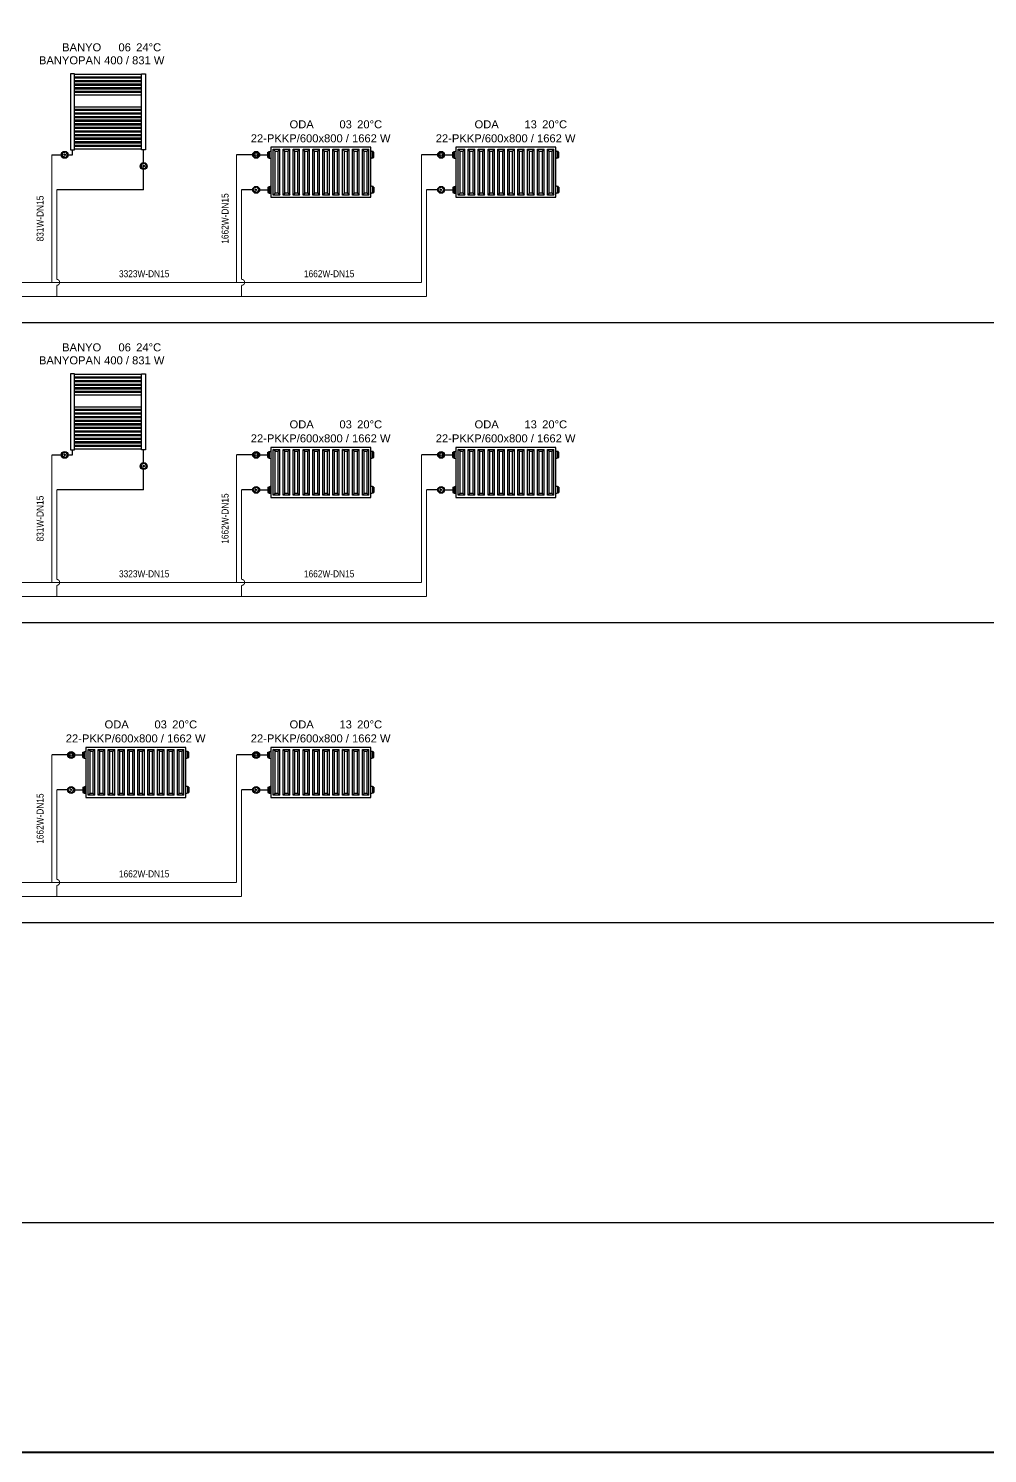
# Model space of a CAD drawing. Header units: centimetres. Extents: x -61 to 10101, y -10239 to 1521.
# Drawn here: x 2192 to 3151, y -4431 to -3006 of the extents above; entities that cross this region are included whole.
import ezdxf
from ezdxf.enums import TextEntityAlignment as Align

# ---------------------------------------------------------------- set-up
doc = ezdxf.new("R2010")
doc.units = ezdxf.units.CM
doc.linetypes.add('DASHED', pattern=[1.524, 1.27, -0.254])
doc.linetypes.add('ISITMA DONUS HATTI', pattern=[1.66, 1.57, -0.02, -0.07])
for name, color, linetype in [('MTY-ISITMA-DONUS-BORU', 30, 'ISITMA DONUS HATTI'), ('MTY-ISITMA-GIDIS-BORU', 10, 'Continuous'), ('MTY-RADYATÖR', 2, 'Continuous'), ('ROTAS-ISITMA-CAP', 41, 'Continuous'), ('ROTAS-ISITMA-DONUS', 30, 'DASHED'), ('ROTAS-ISITMA-GIDIS', 10, 'Continuous'), ('ROTAS-KAT-BANDI', 8, 'Continuous'), ('ROTAS-MASKE', 7, 'Continuous'), ('ROTAS-PAFTA', 7, 'Continuous'), ('ROTAS-RADYATOR', 2, 'Continuous')]:
    doc.layers.add(name, color=color, linetype=linetype)
doc.styles.add('MTYCAPLT', font='arial.ttf', dxfattribs={"width": 0.65, "height": 1})
doc.styles.add('ROTAS', font='arial.ttf')

# ---------------------------------------------------------------- blocks, each defined once
blk = doc.blocks.new('MTY-RADYATOR KOLON')
at = {"layer": 'MTY-ISITMA-DONUS-BORU'}
for p, q in [((11, 22.5), (0, 22.5)), ((17.9, 22.5), (26.3, 22.5))]:
    blk.add_line(p, q, dxfattribs=at)
at = {"layer": 'MTY-ISITMA-GIDIS-BORU'}
for p, q in [((11, 57.5), (-5, 57.5)), ((17.9, 57.5), (26.3, 57.5))]:
    blk.add_line(p, q, dxfattribs=at)
at = {"layer": 'MTY-RADYATÖR', "color": 15}
for p, q in [((11.7, 57.5), (12.5, 57.5)), ((12.3, 58.4), (11.9, 58.5)), ((12.8, 59.1), (12.5, 59.4)), ((13.4, 60), (13.6, 59.6)), ((14.5, 60.2), (14.5, 59.4)), ((15.5, 60), (15.3, 59.6)), ((16.1, 59.1), (16.4, 59.4)), ((17.2, 57.5), (16.4, 57.5)), ((16.6, 58.4), (17, 58.5)), ((26.3, 60.2), (27.2, 60.2)), ((26.3, 58.8), (26.3, 60.2)), ((26.3, 58.8), (27.2, 58.8)), ((26.3, 56.2), (26.3, 58.8)), ((27.2, 60.2), (27.2, 60.7)), ((27.2, 60.7), (27.8, 60.7)), ((27.2, 58.8), (27.2, 60.2)), ((27.2, 56.2), (27.2, 58.8)), ((27.8, 60.9), (28.8, 61)), ((27.8, 60.7), (27.8, 60.9)), ((27.8, 54.3), (27.8, 60.7)), ((31.6, 17.2), (31.6, 63)), ((31.6, 63), (38.2, 63)), ((33.4, 61.3), (31.6, 63)), ((33.4, 19), (33.4, 61.3)), ((33.4, 61.3), (36.5, 61.3)), ((36.5, 61.3), (38.2, 63)), ((36.5, 19), (36.5, 61.3)), ((38.2, 17.2), (38.2, 63)), ((41.5, 17.2), (41.5, 63)), ((43.3, 61.3), (41.5, 63)), ((41.5, 63), (48.1, 63)), ((43.3, 19), (43.3, 61.3)), ((43.3, 61.3), (46.4, 61.3)), ((46.4, 61.3), (48.1, 63)), ((46.4, 19), (46.4, 61.3)), ((48.1, 17.2), (48.1, 63)), ((51.5, 17.2), (51.5, 63)), ((53.2, 61.3), (51.5, 63)), ((51.5, 63), (58, 63)), ((53.2, 19), (53.2, 61.3)), ((53.2, 61.3), (56.3, 61.3)), ((56.3, 61.3), (58, 63)), ((56.3, 19), (56.3, 61.3)), ((58, 17.2), (58, 63)), ((61.4, 17.2), (61.4, 63)), ((61.4, 63), (67.9, 63)), ((63.1, 61.3), (61.4, 63)), ((63.1, 19), (63.1, 61.3)), ((63.1, 61.3), (66.2, 61.3)), ((66.2, 61.3), (67.9, 63)), ((66.2, 19), (66.2, 61.3)), ((67.9, 17.2), (67.9, 63)), ((71.3, 17.2), (71.3, 63)), ((71.3, 63), (77.8, 63)), ((73, 61.3), (71.3, 63)), ((73, 19), (73, 61.3)), ((73, 61.3), (76.1, 61.3)), ((76.1, 61.3), (77.8, 63)), ((76.1, 19), (76.1, 61.3)), ((77.8, 17.2), (77.8, 63)), ((81.2, 17.2), (81.2, 63)), ((81.2, 63), (87.7, 63)), ((82.9, 61.3), (81.2, 63)), ((82.9, 19), (82.9, 61.3)), ((82.9, 61.3), (86, 61.3)), ((86, 61.3), (87.7, 63)), ((86, 19), (86, 61.3)), ((87.7, 17.2), (87.7, 63)), ((91.1, 17.2), (91.1, 63)), ((91.1, 63), (97.6, 63)), ((92.8, 61.3), (91.1, 63)), ((92.8, 19), (92.8, 61.3)), ((92.8, 61.3), (95.9, 61.3)), ((95.9, 61.3), (97.6, 63)), ((95.9, 19), (95.9, 61.3)), ((97.6, 17.2), (97.6, 63)), ((101, 17.2), (101, 63)), ((101, 63), (107.5, 63)), ((102.7, 61.3), (101, 63)), ((102.7, 19), (102.7, 61.3)), ((102.7, 61.3), (105.8, 61.3)), ((105.8, 61.3), (107.5, 63)), ((105.8, 19), (105.8, 61.3)), ((107.5, 17.2), (107.5, 63)), ((110.9, 17.2), (110.9, 63)), ((110.9, 63), (117.4, 63)), ((112.6, 61.3), (110.9, 63)), ((112.6, 19), (112.6, 61.3)), ((112.6, 61.3), (115.7, 61.3)), ((115.7, 61.3), (117.4, 63)), ((115.7, 19), (115.7, 61.3)), ((117.4, 17.2), (117.4, 63)), ((120.8, 17.2), (120.8, 63)), ((120.8, 63), (127.3, 63)), ((122.5, 61.3), (120.8, 63)), ((122.5, 19), (122.5, 61.3)), ((122.5, 61.3), (125.6, 61.3)), ((125.6, 61.3), (127.3, 63)), ((125.6, 19), (125.6, 61.3)), ((127.3, 17.2), (127.3, 63)), ((130.8, 60.9), (129.8, 61)), ((130.8, 60.7), (130.8, 60.9)), ((130.8, 54.3), (130.8, 60.7)), ((131.4, 60.7), (130.8, 60.7)), ((131.4, 60.2), (131.4, 60.7)), ((132.3, 60.2), (131.4, 60.2)), ((131.4, 58.8), (131.4, 60.2)), ((132.3, 58.8), (131.4, 58.8)), ((131.4, 56.2), (131.4, 58.8)), ((132.3, 58.8), (132.3, 60.2)), ((132.3, 56.2), (132.3, 58.8)), ((12.3, 56.6), (11.9, 56.5)), ((12.8, 55.9), (12.5, 55.6)), ((13.4, 55), (13.6, 55.4)), ((14.5, 54.8), (14.5, 55.6)), ((15.5, 55), (15.3, 55.4)), ((16.1, 55.9), (16.4, 55.6)), ((16.6, 56.6), (17, 56.5)), ((26.3, 56.2), (27.2, 56.2)), ((26.3, 54.8), (26.3, 56.2)), ((26.3, 54.8), (27.2, 54.8)), ((27.2, 54.8), (27.2, 56.2)), ((27.2, 54.3), (27.2, 54.8)), ((27.2, 54.3), (27.8, 54.3)), ((27.8, 54.1), (27.8, 54.3)), ((27.8, 54.1), (28.8, 54)), ((130.8, 54.1), (129.8, 54)), ((131.4, 54.3), (130.8, 54.3)), ((130.8, 54.1), (130.8, 54.3)), ((132.3, 56.2), (131.4, 56.2)), ((131.4, 54.8), (131.4, 56.2)), ((132.3, 54.8), (131.4, 54.8)), ((131.4, 54.3), (131.4, 54.8)), ((132.3, 54.8), (132.3, 56.2)), ((15.2, 22.5), (13.8, 22.5)), ((26.3, 25.2), (27.2, 25.2)), ((26.3, 25.2), (26.3, 23.8)), ((26.3, 23.8), (27.2, 23.8)), ((26.3, 23.8), (26.3, 21.2)), ((26.3, 21.2), (27.2, 21.2)), ((26.3, 21.2), (26.3, 19.8)), ((26.3, 19.8), (27.2, 19.8)), ((27.2, 25.7), (27.8, 25.7)), ((27.2, 25.7), (27.2, 25.2)), ((27.2, 25.2), (27.2, 23.8)), ((27.2, 23.8), (27.2, 21.2)), ((27.2, 21.2), (27.2, 19.8)), ((27.2, 19.8), (27.2, 19.3)), ((27.2, 19.3), (27.8, 19.3)), ((27.8, 25.9), (28.8, 26)), ((27.8, 25.9), (27.8, 25.7)), ((27.8, 25.7), (27.8, 19.3)), ((27.8, 19.3), (27.8, 19.1)), ((27.8, 19.1), (28.8, 19)), ((33.4, 19), (31.6, 17.2)), ((38.2, 17.2), (31.6, 17.2)), ((36.5, 19), (33.4, 19)), ((36.5, 19), (38.2, 17.2)), ((43.3, 19), (41.5, 17.2)), ((48.1, 17.2), (41.5, 17.2)), ((46.4, 19), (43.3, 19)), ((46.4, 19), (48.1, 17.2)), ((53.2, 19), (51.5, 17.2)), ((58, 17.2), (51.5, 17.2)), ((56.3, 19), (53.2, 19)), ((56.3, 19), (58, 17.2)), ((63.1, 19), (61.4, 17.2)), ((67.9, 17.2), (61.4, 17.2)), ((66.2, 19), (63.1, 19)), ((66.2, 19), (67.9, 17.2)), ((73, 19), (71.3, 17.2)), ((77.8, 17.2), (71.3, 17.2)), ((76.1, 19), (73, 19)), ((76.1, 19), (77.8, 17.2)), ((82.9, 19), (81.2, 17.2)), ((87.7, 17.2), (81.2, 17.2)), ((86, 19), (82.9, 19)), ((86, 19), (87.7, 17.2)), ((92.8, 19), (91.1, 17.2)), ((97.6, 17.2), (91.1, 17.2)), ((95.9, 19), (92.8, 19)), ((95.9, 19), (97.6, 17.2)), ((102.7, 19), (101, 17.2)), ((107.5, 17.2), (101, 17.2)), ((105.8, 19), (102.7, 19)), ((105.8, 19), (107.5, 17.2)), ((112.6, 19), (110.9, 17.2)), ((117.4, 17.2), (110.9, 17.2)), ((115.7, 19), (112.6, 19)), ((115.7, 19), (117.4, 17.2)), ((122.5, 19), (120.8, 17.2)), ((127.3, 17.2), (120.8, 17.2)), ((125.6, 19), (122.5, 19)), ((125.6, 19), (127.3, 17.2)), ((130.8, 25.9), (129.8, 26)), ((130.8, 19.1), (129.8, 19)), ((130.8, 25.9), (130.8, 25.7)), ((130.8, 25.7), (130.8, 19.3)), ((131.4, 25.7), (130.8, 25.7)), ((130.8, 19.3), (130.8, 19.1)), ((131.4, 19.3), (130.8, 19.3)), ((131.4, 25.7), (131.4, 25.2)), ((132.3, 25.2), (131.4, 25.2)), ((131.4, 25.2), (131.4, 23.8)), ((132.3, 23.8), (131.4, 23.8)), ((131.4, 23.8), (131.4, 21.2)), ((132.3, 21.2), (131.4, 21.2)), ((131.4, 21.2), (131.4, 19.8)), ((132.3, 19.8), (131.4, 19.8)), ((131.4, 19.8), (131.4, 19.3)), ((132.3, 25.2), (132.3, 23.8)), ((132.3, 23.8), (132.3, 21.2)), ((132.3, 21.2), (132.3, 19.8))]:
    blk.add_line(p, q, dxfattribs=at)
blk.add_lwpolyline([(129.3, 65), (29.3, 65), (29.3, 15), (129.3, 15)], close=True, dxfattribs=at)
for centre, radius in [((14.5, 57.5), 3.45), ((14.5, 57.5), 2.72), ((14.5, 57.5), 1.41), ((14.5, 22.5), 3.45), ((14.5, 22.5), 0.697)]:
    blk.add_circle(centre, radius, dxfattribs=at)
for centre, radius, start, end in [((28.7, 61.6), 0.575, 274, 350), ((129.8, 61.6), 0.575, 190, 266), ((28.7, 53.4), 0.575, 10, 86), ((129.8, 53.4), 0.575, 94, 170), ((12.6, 23.9), 0.622, 108, 180), ((10.3, 22.5), 2.15, 320.2532, 39.7468), ((12.6, 21.1), 0.622, 180, 252), ((12.5, 28.5), 4.01, 267.9571, 308.0429), ((13.1, 18.2), 2.44, 37.6114, 106.3886), ((15.2, 24.7), 0.622, 36, 108), ((15.2, 20.3), 0.622, 252, 324), ((18.5, 25.4), 2.8, 186.5365, 245.4635), ((18.3, 19.7), 2.6, 112.1116, 175.8884), ((16.8, 22.5), 0.622, 324, 36), ((28.7, 26.6), 0.575, 274, 350), ((28.7, 18.4), 0.575, 10, 86), ((129.8, 26.6), 0.575, 190, 266), ((129.8, 18.4), 0.575, 94, 170)]:
    blk.add_arc(centre, radius, start, end, dxfattribs=at)
at = {"layer": 'MTY-RADYATÖR', "color": 2, "style": 'MTYCAPLT', "width": 0.65}
for tag, p, height in [('MAHAL_001', (63.5, 86), 10), ('RAD_001', (69.6, 72.5), 10), ('NO_001', (33.9, 42.2), 15), ('DERECE_001', (86.3, 32.4), 10)]:
    blk.add_attdef(tag, p, '', height=height, dxfattribs=at)
blk = doc.blocks.new('MTY-RADYATÖR BANYOPAN KOLON')
at = {"layer": 'MTY-ISITMA-DONUS-BORU'}
for p, q in [((87, 49.7), (87, 62.5)), ((87, 22.5), (87, 42.8)), ((87, 22.5), (0, 22.5))]:
    blk.add_line(p, q, dxfattribs=at)
at = {"layer": 'MTY-ISITMA-GIDIS-BORU'}
for p, q in [((-5, 57.5), (4.6, 57.5)), ((11.5, 57.5), (15.7, 57.5)), ((15.7, 57.5), (15.7, 62.5))]:
    blk.add_line(p, q, dxfattribs=at)
at = {"layer": 'MTY-RADYATÖR', "color": 15}
for p, q in [((8.7, 57.5), (7.3, 57.5)), ((87.7, 46.3), (86.3, 46.3))]:
    blk.add_line(p, q, dxfattribs=at)
at = {"layer": 'MTY-RADYATÖR', "color": 15, "linetype": 'ByBlock'}
for points in [[(13.7, 138.5), (13.7, 62.5)], [(17.7, 138.5), (13.7, 138.5)], [(17.7, 62.5), (17.7, 138.5)], [(84.7, 137.7), (17.7, 137.7)], [(84.7, 135.2), (17.7, 135.2)], [(84.7, 134.1), (17.7, 134.1)], [(84.7, 131.6), (17.7, 131.6)], [(84.7, 130.5), (17.7, 130.5)], [(84.7, 62.5), (84.7, 138.5)], [(84.7, 138.5), (88.7, 138.5)], [(88.7, 138.5), (88.7, 62.5)], [(84.7, 128), (17.7, 128)], [(84.7, 126.9), (17.7, 126.9)], [(84.7, 124.4), (17.7, 124.4)], [(84.7, 123.3), (17.7, 123.3)], [(84.7, 120.8), (17.7, 120.8)], [(84.7, 119.7), (17.7, 119.7)], [(84.7, 117.2), (17.7, 117.2)], [(84.7, 105.3), (17.7, 105.3)], [(84.7, 102.8), (17.7, 102.8)], [(84.7, 101.7), (17.7, 101.7)], [(84.7, 99.2), (17.7, 99.2)], [(84.7, 98.1), (17.7, 98.1)], [(84.7, 95.6), (17.7, 95.6)], [(84.7, 94.5), (17.7, 94.5)], [(84.7, 92), (17.7, 92)], [(84.7, 90.9), (17.7, 90.9)], [(84.7, 88.4), (17.7, 88.4)], [(84.7, 87.3), (17.7, 87.3)], [(84.7, 84.8), (17.7, 84.8)], [(84.7, 83.7), (17.7, 83.7)], [(84.7, 81.2), (17.7, 81.2)], [(84.7, 80.1), (17.7, 80.1)], [(84.7, 77.6), (17.7, 77.6)], [(84.7, 76.5), (17.7, 76.5)], [(84.7, 74), (17.7, 74)], [(84.7, 72.9), (17.7, 72.9)], [(13.7, 62.5), (17.7, 62.5)], [(84.7, 70.4), (17.7, 70.4)], [(84.7, 69.3), (17.7, 69.3)], [(84.7, 66.9), (17.7, 66.9)], [(84.7, 65.7), (17.7, 65.7)], [(84.7, 63.2), (17.7, 63.2)], [(88.7, 62.5), (84.7, 62.5)]]:
    blk.add_lwpolyline(points, dxfattribs=at)
at = {"layer": 'MTY-RADYATÖR', "color": 15}
for centre, radius in [((8, 57.5), 3.45), ((8, 57.5), 0.697), ((87, 46.3), 3.45), ((87, 46.3), 0.697)]:
    blk.add_circle(centre, radius, dxfattribs=at)
for centre, radius, start, end in [((6.1, 58.9), 0.622, 108, 180), ((3.8, 57.5), 2.15, 320.2532, 39.7468), ((6.1, 63.5), 4.01, 267.9571, 308.0429), ((8.7, 59.7), 0.622, 36, 108), ((12, 60.4), 2.8, 186.5365, 245.4635), ((11.8, 54.7), 2.6, 112.1116, 175.8884), ((10.4, 57.5), 0.622, 324, 36), ((6.1, 56.1), 0.622, 180, 252), ((6.6, 53.2), 2.44, 37.6114, 106.3886), ((8.7, 55.3), 0.622, 252, 324), ((85.1, 47.7), 0.622, 108, 180), ((82.8, 46.3), 2.15, 320.2532, 39.7468), ((85.1, 44.9), 0.622, 180, 252), ((85, 52.3), 4.01, 267.9571, 308.0429), ((85.6, 42), 2.44, 37.6114, 106.3886), ((87.7, 48.5), 0.622, 36, 108), ((87.7, 44.1), 0.622, 252, 324), ((91, 49.2), 2.8, 186.5365, 245.4635), ((90.8, 43.5), 2.6, 112.1116, 175.8884), ((89.3, 46.3), 0.622, 324, 36)]:
    blk.add_arc(centre, radius, start, end, dxfattribs=at)
at = {"layer": 'MTY-RADYATÖR', "style": 'MTYCAPLT', "width": 0.65}
for tag, p, height in [('MAHAL_001', (35.4, 157.7), 10), ('RAD_001', (41.5, 142.7), 10), ('DERECE_001', (32.2, 111.8), 10), ('NO_001', (40.8, 78), 15)]:
    blk.add_attdef(tag, p, '', height=height, dxfattribs=at)

msp = doc.modelspace()

# ---------------------------------------------------------------- linework, layer by layer
at = {"layer": 'ROTAS-ISITMA-DONUS', "ltscale": 12, "const_width": 1}
for points in [[(2220, -3274), (2220, -3263, 1), (2220, -3257), (2220, -3167.5)], [(2405, -3274), (2405, -3263, 1), (2405, -3257), (2405, -3167.5)], [(2220, -3574), (2220, -3563, 1), (2220, -3557), (2220, -3467.5)], [(2405, -3574), (2405, -3563, 1), (2405, -3557), (2405, -3467.5)], [(2220, -3874), (2220, -3863, 1), (2220, -3857), (2220, -3767.5)]]:
    msp.add_lwpolyline(points, format="xyb", dxfattribs=at)
for points in [[(2590, -3274), (2590, -3167.5)], [(1170, -3274), (2590, -3274)], [(2590, -3574), (2590, -3467.5)], [(1170, -3574), (2590, -3574)], [(2405, -3874), (2405, -3767.5)], [(1170, -3874), (2405, -3874)]]:
    msp.add_lwpolyline(points, dxfattribs=at)
at = {"layer": 'ROTAS-ISITMA-GIDIS', "const_width": 1}
for points in [[(2215, -3260), (2215, -3132.5)], [(2400, -3260), (2400, -3132.5)], [(2585, -3260), (2585, -3132.5)], [(1170, -3260), (2585, -3260)], [(2215, -3560), (2215, -3432.5)], [(2400, -3560), (2400, -3432.5)], [(2585, -3560), (2585, -3432.5)], [(1170, -3560), (2585, -3560)], [(2215, -3860), (2215, -3732.5)], [(2400, -3860), (2400, -3732.5)], [(1170, -3860), (2400, -3860)]]:
    msp.add_lwpolyline(points, dxfattribs=at)
at = {"layer": 'ROTAS-KAT-BANDI'}
for points in [[(0, -3300), (5400, -3300)], [(0, -3600), (5400, -3600)], [(0, -3900), (5400, -3900)], [(0, -4200), (5400, -4200)]]:
    msp.add_lwpolyline(points, dxfattribs=at)

# ---------------------------------------------------------------- wipeouts: each hides what was drawn before it
for points in [[(2213, -3044), (2313, -3044), (2313, -3032), (2213, -3032)], [(2422.4, -3122), (2541.6, -3122), (2541.6, -3110), (2422.4, -3110)], [(2607.4, -3122), (2726.6, -3122), (2726.6, -3110), (2607.4, -3110)], [(2213, -3344), (2313, -3344), (2313, -3332), (2213, -3332)], [(2422.4, -3422), (2541.6, -3422), (2541.6, -3410), (2422.4, -3410)], [(2607.4, -3422), (2726.6, -3422), (2726.6, -3410), (2607.4, -3410)], [(2237.4, -3722), (2356.6, -3722), (2356.6, -3710), (2237.4, -3710)], [(2422.4, -3722), (2541.6, -3722), (2541.6, -3710), (2422.4, -3710)]]:
    msp.add_wipeout(points).dxf.layer = 'ROTAS-MASKE'

# ---------------------------------------------------------------- next in the draw order: wipeouts: each hides what was drawn before it
for points in [[(2229, -3031), (2257, -3031), (2257, -3019), (2229, -3019)], [(2279.2, -3031), (2292.8, -3031), (2292.8, -3019), (2279.2, -3019)], [(2453.8, -3108), (2472.2, -3108), (2472.2, -3096), (2453.8, -3096)], [(2500.2, -3108), (2513.8, -3108), (2513.8, -3096), (2500.2, -3096)], [(2638.8, -3108), (2657.2, -3108), (2657.2, -3096), (2638.8, -3096)], [(2685.2, -3108), (2698.8, -3108), (2698.8, -3096), (2685.2, -3096)], [(2210.8, -3215.8), (2210.8, -3180.2), (2200.2, -3180.2), (2200.2, -3215.8)], [(2286.2, -3258.8), (2325.3, -3258.8), (2325.3, -3248.2), (2286.2, -3248.2)], [(2471.2, -3258.8), (2510.3, -3258.8), (2510.3, -3248.2), (2471.2, -3248.2)], [(2229, -3331), (2257, -3331), (2257, -3319), (2229, -3319)], [(2279.2, -3331), (2292.8, -3331), (2292.8, -3319), (2279.2, -3319)], [(2453.8, -3408), (2472.2, -3408), (2472.2, -3396), (2453.8, -3396)], [(2500.2, -3408), (2513.8, -3408), (2513.8, -3396), (2500.2, -3396)], [(2638.8, -3408), (2657.2, -3408), (2657.2, -3396), (2638.8, -3396)], [(2685.2, -3408), (2698.8, -3408), (2698.8, -3396), (2685.2, -3396)], [(2210.8, -3515.8), (2210.8, -3480.2), (2200.2, -3480.2), (2200.2, -3515.8)], [(2286.2, -3558.8), (2325.3, -3558.8), (2325.3, -3548.2), (2286.2, -3548.2)], [(2471.2, -3558.8), (2510.3, -3558.8), (2510.3, -3548.2), (2471.2, -3548.2)], [(2268.8, -3708), (2287.2, -3708), (2287.2, -3696), (2268.8, -3696)], [(2315.2, -3708), (2328.8, -3708), (2328.8, -3696), (2315.2, -3696)], [(2453.8, -3708), (2472.2, -3708), (2472.2, -3696), (2453.8, -3696)], [(2500.2, -3708), (2513.8, -3708), (2513.8, -3696), (2500.2, -3696)], [(2286.2, -3858.8), (2325.3, -3858.8), (2325.3, -3848.2), (2286.2, -3848.2)]]:
    msp.add_wipeout(points).dxf.layer = 'ROTAS-MASKE'

# ---------------------------------------------------------------- next in the draw order: texts
at = {"layer": 'ROTAS-ISITMA-CAP', "style": 'ROTAS', "width": 0.85}
for p in [(2209, -3196.2), (2209, -3496.2)]:
    msp.add_text('831W-DN15', height=7, rotation=90, dxfattribs=at).set_placement(p, align=Align.BOTTOM_CENTER)
for s, p in [('3323W-DN15', (2307.5, -3257)), ('1662W-DN15', (2492.5, -3257)), ('3323W-DN15', (2307.5, -3557)), ('1662W-DN15', (2492.5, -3557)), ('1662W-DN15', (2307.5, -3857))]:
    msp.add_text(s, height=7, dxfattribs=at).set_placement(p, align=Align.BOTTOM_CENTER)

# ---------------------------------------------------------------- next in the draw order: wipeouts: each hides what was drawn before it
for points in [[(2298.4, -3031), (2321.6, -3031), (2321.6, -3019), (2298.4, -3019)], [(2519.4, -3108), (2542.6, -3108), (2542.6, -3096), (2519.4, -3096)], [(2704.4, -3108), (2727.6, -3108), (2727.6, -3096), (2704.4, -3096)], [(2298.4, -3331), (2321.6, -3331), (2321.6, -3319), (2298.4, -3319)], [(2519.4, -3408), (2542.6, -3408), (2542.6, -3396), (2519.4, -3396)], [(2704.4, -3408), (2727.6, -3408), (2727.6, -3396), (2704.4, -3396)], [(2334.4, -3708), (2357.6, -3708), (2357.6, -3696), (2334.4, -3696)], [(2519.4, -3708), (2542.6, -3708), (2542.6, -3696), (2519.4, -3696)]]:
    msp.add_wipeout(points).dxf.layer = 'ROTAS-MASKE'

# ---------------------------------------------------------------- next in the draw order: block references
at = {"layer": 'ROTAS-RADYATOR'}
ref = msp.add_blockref('MTY-RADYATÖR BANYOPAN KOLON', (2220, -3190), dxfattribs=at)
ref.add_attrib('RAD_001', 'BANYOPAN 400 / 831 W', dxfattribs={"layer": 'MTY-RADYATÖR', "height": 8, "style": 'MTYCAPLT'}).set_placement((2265, -3038), align=Align.MIDDLE_CENTER)
ref.add_attrib('NO_001', '06', dxfattribs={"layer": 'MTY-RADYATÖR', "height": 8, "style": 'MTYCAPLT'}).set_placement((2288, -3025), align=Align.MIDDLE_CENTER)
ref.add_attrib('DERECE_001', '24°C', dxfattribs={"layer": 'MTY-RADYATÖR', "height": 8, "style": 'MTYCAPLT'}).set_placement((2312, -3025), align=Align.MIDDLE_CENTER)
ref.add_attrib('MAHAL_001', 'BANYO', dxfattribs={"layer": 'MTY-RADYATÖR', "height": 8, "style": 'MTYCAPLT'}).set_placement((2245, -3025), align=Align.MIDDLE_CENTER)
ref = msp.add_blockref('MTY-RADYATOR KOLON', (2405, -3190), dxfattribs=at)
ref.add_attrib('RAD_001', '22-PKKP/600x800 / 1662 W', dxfattribs={"layer": 'MTY-RADYATÖR', "color": 2, "height": 8, "style": 'MTYCAPLT'}).set_placement((2484, -3116), align=Align.MIDDLE_CENTER)
ref.add_attrib('NO_001', '03', dxfattribs={"layer": 'MTY-RADYATÖR', "color": 2, "height": 8, "style": 'MTYCAPLT'}).set_placement((2509, -3102), align=Align.MIDDLE_CENTER)
ref.add_attrib('DERECE_001', '20°C', dxfattribs={"layer": 'MTY-RADYATÖR', "color": 2, "height": 8, "style": 'MTYCAPLT'}).set_placement((2533, -3102), align=Align.MIDDLE_CENTER)
ref.add_attrib('MAHAL_001', 'ODA', dxfattribs={"layer": 'MTY-RADYATÖR', "color": 2, "height": 8, "style": 'MTYCAPLT'}).set_placement((2465, -3102), align=Align.MIDDLE_CENTER)
ref = msp.add_blockref('MTY-RADYATOR KOLON', (2590, -3190), dxfattribs=at)
ref.add_attrib('RAD_001', '22-PKKP/600x800 / 1662 W', dxfattribs={"layer": 'MTY-RADYATÖR', "color": 2, "height": 8, "style": 'MTYCAPLT'}).set_placement((2669, -3116), align=Align.MIDDLE_CENTER)
ref.add_attrib('NO_001', '13', dxfattribs={"layer": 'MTY-RADYATÖR', "color": 2, "height": 8, "style": 'MTYCAPLT'}).set_placement((2694, -3102), align=Align.MIDDLE_CENTER)
ref.add_attrib('DERECE_001', '20°C', dxfattribs={"layer": 'MTY-RADYATÖR', "color": 2, "height": 8, "style": 'MTYCAPLT'}).set_placement((2718, -3102), align=Align.MIDDLE_CENTER)
ref.add_attrib('MAHAL_001', 'ODA', dxfattribs={"layer": 'MTY-RADYATÖR', "color": 2, "height": 8, "style": 'MTYCAPLT'}).set_placement((2650, -3102), align=Align.MIDDLE_CENTER)
ref = msp.add_blockref('MTY-RADYATÖR BANYOPAN KOLON', (2220, -3490), dxfattribs=at)
ref.add_attrib('RAD_001', 'BANYOPAN 400 / 831 W', dxfattribs={"layer": 'MTY-RADYATÖR', "height": 8, "style": 'MTYCAPLT'}).set_placement((2265, -3338), align=Align.MIDDLE_CENTER)
ref.add_attrib('NO_001', '06', dxfattribs={"layer": 'MTY-RADYATÖR', "height": 8, "style": 'MTYCAPLT'}).set_placement((2288, -3325), align=Align.MIDDLE_CENTER)
ref.add_attrib('DERECE_001', '24°C', dxfattribs={"layer": 'MTY-RADYATÖR', "height": 8, "style": 'MTYCAPLT'}).set_placement((2312, -3325), align=Align.MIDDLE_CENTER)
ref.add_attrib('MAHAL_001', 'BANYO', dxfattribs={"layer": 'MTY-RADYATÖR', "height": 8, "style": 'MTYCAPLT'}).set_placement((2245, -3325), align=Align.MIDDLE_CENTER)
ref = msp.add_blockref('MTY-RADYATOR KOLON', (2405, -3490), dxfattribs=at)
ref.add_attrib('RAD_001', '22-PKKP/600x800 / 1662 W', dxfattribs={"layer": 'MTY-RADYATÖR', "color": 2, "height": 8, "style": 'MTYCAPLT'}).set_placement((2484, -3416), align=Align.MIDDLE_CENTER)
ref.add_attrib('NO_001', '03', dxfattribs={"layer": 'MTY-RADYATÖR', "color": 2, "height": 8, "style": 'MTYCAPLT'}).set_placement((2509, -3402), align=Align.MIDDLE_CENTER)
ref.add_attrib('DERECE_001', '20°C', dxfattribs={"layer": 'MTY-RADYATÖR', "color": 2, "height": 8, "style": 'MTYCAPLT'}).set_placement((2533, -3402), align=Align.MIDDLE_CENTER)
ref.add_attrib('MAHAL_001', 'ODA', dxfattribs={"layer": 'MTY-RADYATÖR', "color": 2, "height": 8, "style": 'MTYCAPLT'}).set_placement((2465, -3402), align=Align.MIDDLE_CENTER)
ref = msp.add_blockref('MTY-RADYATOR KOLON', (2590, -3490), dxfattribs=at)
ref.add_attrib('RAD_001', '22-PKKP/600x800 / 1662 W', dxfattribs={"layer": 'MTY-RADYATÖR', "color": 2, "height": 8, "style": 'MTYCAPLT'}).set_placement((2669, -3416), align=Align.MIDDLE_CENTER)
ref.add_attrib('NO_001', '13', dxfattribs={"layer": 'MTY-RADYATÖR', "color": 2, "height": 8, "style": 'MTYCAPLT'}).set_placement((2694, -3402), align=Align.MIDDLE_CENTER)
ref.add_attrib('DERECE_001', '20°C', dxfattribs={"layer": 'MTY-RADYATÖR', "color": 2, "height": 8, "style": 'MTYCAPLT'}).set_placement((2718, -3402), align=Align.MIDDLE_CENTER)
ref.add_attrib('MAHAL_001', 'ODA', dxfattribs={"layer": 'MTY-RADYATÖR', "color": 2, "height": 8, "style": 'MTYCAPLT'}).set_placement((2650, -3402), align=Align.MIDDLE_CENTER)
ref = msp.add_blockref('MTY-RADYATOR KOLON', (2220, -3790), dxfattribs=at)
ref.add_attrib('RAD_001', '22-PKKP/600x800 / 1662 W', dxfattribs={"layer": 'MTY-RADYATÖR', "color": 2, "height": 8, "style": 'MTYCAPLT'}).set_placement((2299, -3716), align=Align.MIDDLE_CENTER)
ref.add_attrib('NO_001', '03', dxfattribs={"layer": 'MTY-RADYATÖR', "color": 2, "height": 8, "style": 'MTYCAPLT'}).set_placement((2324, -3702), align=Align.MIDDLE_CENTER)
ref.add_attrib('DERECE_001', '20°C', dxfattribs={"layer": 'MTY-RADYATÖR', "color": 2, "height": 8, "style": 'MTYCAPLT'}).set_placement((2348, -3702), align=Align.MIDDLE_CENTER)
ref.add_attrib('MAHAL_001', 'ODA', dxfattribs={"layer": 'MTY-RADYATÖR', "color": 2, "height": 8, "style": 'MTYCAPLT'}).set_placement((2280, -3702), align=Align.MIDDLE_CENTER)
ref = msp.add_blockref('MTY-RADYATOR KOLON', (2405, -3790), dxfattribs=at)
ref.add_attrib('RAD_001', '22-PKKP/600x800 / 1662 W', dxfattribs={"layer": 'MTY-RADYATÖR', "color": 2, "height": 8, "style": 'MTYCAPLT'}).set_placement((2484, -3716), align=Align.MIDDLE_CENTER)
ref.add_attrib('NO_001', '13', dxfattribs={"layer": 'MTY-RADYATÖR', "color": 2, "height": 8, "style": 'MTYCAPLT'}).set_placement((2509, -3702), align=Align.MIDDLE_CENTER)
ref.add_attrib('DERECE_001', '20°C', dxfattribs={"layer": 'MTY-RADYATÖR', "color": 2, "height": 8, "style": 'MTYCAPLT'}).set_placement((2533, -3702), align=Align.MIDDLE_CENTER)
ref.add_attrib('MAHAL_001', 'ODA', dxfattribs={"layer": 'MTY-RADYATÖR', "color": 2, "height": 8, "style": 'MTYCAPLT'}).set_placement((2465, -3702), align=Align.MIDDLE_CENTER)

# ---------------------------------------------------------------- next in the draw order: wipeouts: each hides what was drawn before it
for points in [[(2395.8, -3217.6), (2395.8, -3178.4), (2385.2, -3178.4), (2385.2, -3217.6)], [(2395.8, -3517.6), (2395.8, -3478.4), (2385.2, -3478.4), (2385.2, -3517.6)], [(2210.8, -3817.6), (2210.8, -3778.4), (2200.2, -3778.4), (2200.2, -3817.6)]]:
    msp.add_wipeout(points).dxf.layer = 'ROTAS-MASKE'

# ---------------------------------------------------------------- next in the draw order: linework, layer by layer
at = {"layer": 'ROTAS-PAFTA', "const_width": 2}
msp.add_lwpolyline([(-40, -4430), (5440, -4430), (5440, -1580), (-40, -1580)], close=True, dxfattribs=at)

# ---------------------------------------------------------------- next in the draw order: texts
at = {"layer": 'ROTAS-ISITMA-CAP', "style": 'ROTAS', "width": 0.85}
for p in [(2394, -3196.2), (2394, -3496.2), (2209, -3796.2)]:
    msp.add_text('1662W-DN15', height=7, rotation=90, dxfattribs=at).set_placement(p, align=Align.BOTTOM_CENTER)

doc.saveas('drawing.dxf')
